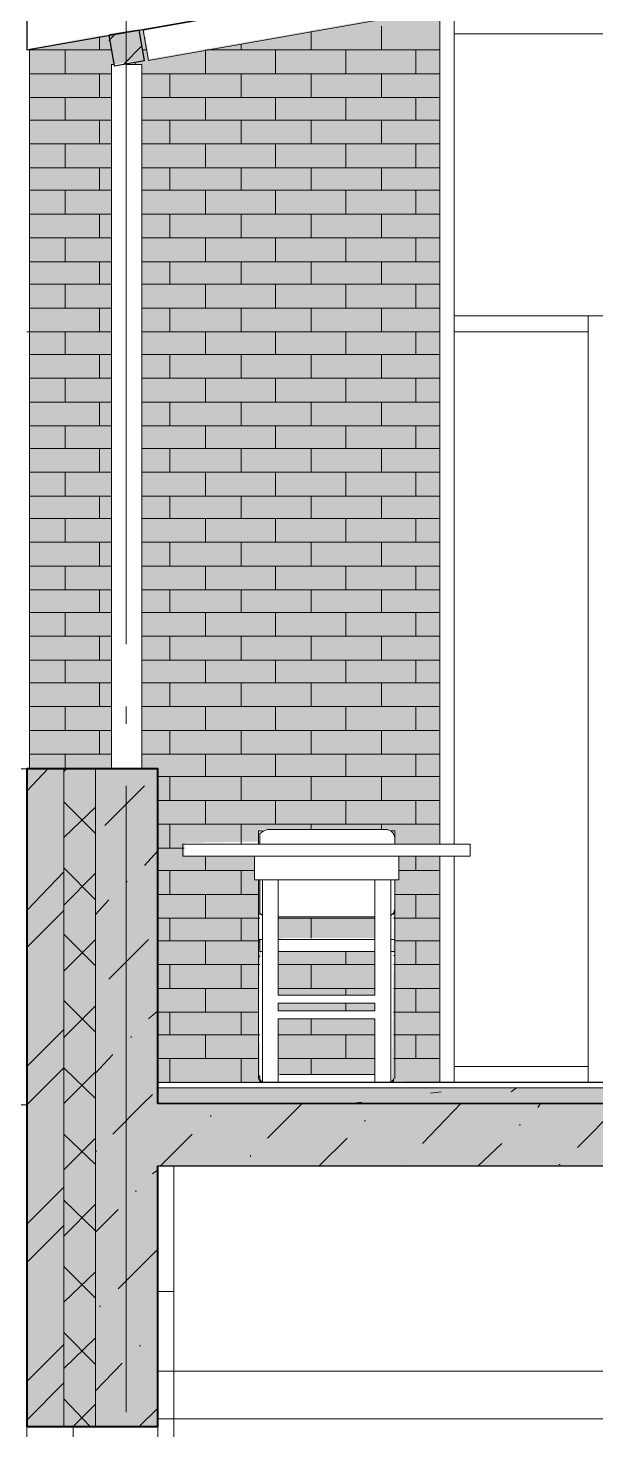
# Model space of a CAD drawing. Header units: millimetres. Extents: x -6983 to 114033, y -5968 to 36007.
# Drawn here: x 76664 to 78480, y 5491 to 9974 of the extents above; entities that cross this region are included whole.
import ezdxf

# ---------------------------------------------------------------- set-up
doc = ezdxf.new("R2010")
doc.units = ezdxf.units.MM
doc.layers.add('PDF _Геометрия', color=7, linetype='Continuous')
doc.layers.add('PDF _Сплошная заливка', color=7, linetype='Continuous', true_color=0xffffff)

msp = doc.modelspace()

# ---------------------------------------------------------------- hatches: boundary and pattern name
at = {"layer": 'PDF _Сплошная заливка', "transparency": 33554559}
h = msp.add_hatch(color=256, dxfattribs=at)
h.paths.add_polyline_path([(77464.5, 7127), (77464.5, 7059.3), (77477.2, 7063.5), (77773.5, 7063.5), (77773.5, 7127)])
h.paths.add_polyline_path([(76668.6, 7605.4), (76931.1, 7605.4), (76931.1, 9857.5), (76939.6, 9857.5), (76939.6, 9882.9), (76935.3, 9882.9), (76935.3, 9904.1), (76931.1, 9904.1), (76931.1, 9929.5), (76926.9, 9929.5), (76926.9, 9950.6), (76901.5, 9950.6), (76880.3, 9946.4), (76854.9, 9942.2), (76833.7, 9937.9), (76808.3, 9933.7), (76787.2, 9929.5), (76761.8, 9925.2), (76740.6, 9921), (76715.2, 9916.8), (76694, 9912.5), (76668.6, 9908.3)])
h.paths.add_polyline_path([(81139, 10822.7), (81160.2, 10822.7), (81160.2, 12105.4), (76668.6, 12105.4), (76668.6, 10035.3), (76744.8, 10048), (76766, 10052.2), (76816.8, 10060.7), (76838, 10064.9), (76888.8, 10073.4), (76909.9, 10077.6), (76960.7, 10086.1), (76981.9, 10090.3), (77032.7, 10098.8), (77053.9, 10103), (77104.7, 10111.5), (77125.8, 10115.7), (77176.6, 10124.2), (77197.8, 10128.4), (77248.6, 10136.9), (77269.8, 10141.1), (77320.6, 10149.6), (77341.7, 10153.8), (77392.5, 10162.3), (77413.7, 10166.5), (77464.5, 10175), (77485.7, 10179.2), (77536.5, 10187.7), (77557.6, 10191.9), (77608.4, 10200.4), (77629.6, 10204.6), (77680.4, 10213.1), (77701.6, 10217.3), (77752.4, 10225.8), (77773.5, 10230), (77849.7, 10242.7), (77870.9, 10247), (77921.7, 10255.4), (77942.9, 10259.7), (77993.7, 10268.1), (78014.8, 10272.4), (78065.6, 10280.8), (78086.8, 10285.1), (78137.6, 10293.5), (78158.8, 10297.8), (78209.6, 10306.2), (78230.7, 10310.5), (78281.5, 10318.9), (78302.7, 10323.2), (78353.5, 10331.6), (78374.7, 10335.9), (78425.5, 10344.3), (78446.6, 10348.6), (78497.4, 10357), (78518.6, 10361.2), (78569.4, 10369.7), (78590.5, 10373.9), (78641.3, 10382.4), (78662.5, 10386.6), (78713.3, 10395.1), (78734.5, 10399.3), (78785.3, 10407.8), (78806.4, 10412), (78857.2, 10420.5), (78878.4, 10424.7), (78954.6, 10437.4), (78975.8, 10441.7), (79026.6, 10450.1), (79047.7, 10454.4), (79098.5, 10462.8), (79119.7, 10467.1), (79170.5, 10475.5), (79191.7, 10479.8), (79242.5, 10488.2), (79263.6, 10492.5), (79314.4, 10500.9), (79335.6, 10505.2), (79386.4, 10513.6), (79407.6, 10517.9), (79458.4, 10526.3), (79479.5, 10530.6), (79530.3, 10539), (79551.5, 10543.3), (79602.3, 10551.7), (79623.5, 10556), (79674.3, 10564.4), (79695.4, 10568.7), (79746.2, 10577.1), (79767.4, 10581.4), (79818.2, 10589.8), (79839.4, 10594.1), (79890.2, 10602.5), (79911.3, 10606.8), (79962.1, 10615.2), (79983.3, 10619.5), (80059.5, 10632.2), (80080.7, 10636.4), (80131.5, 10644.9), (80152.6, 10649.1), (80203.4, 10657.6), (80224.6, 10661.8), (80275.4, 10670.3), (80296.6, 10674.5), (80347.4, 10683), (80368.5, 10687.2), (80419.3, 10695.7), (80440.5, 10699.9), (80491.3, 10708.4), (80512.5, 10712.6), (80563.3, 10721.1), (80584.4, 10725.3), (80635.2, 10733.8), (80656.4, 10738), (80707.2, 10746.5), (80728.4, 10750.7), (80779.2, 10759.2), (80800.3, 10763.4), (80851.1, 10771.9), (80872.3, 10776.1), (80923.1, 10784.6), (80944.3, 10788.8), (80995.1, 10797.3), (81016.2, 10801.5), (81067, 10810), (81088.2, 10814.2)])
h.paths.add_polyline_path([(77464.5, 7021.2), (77464.5, 6881.5), (77773.5, 6881.5), (77773.5, 7021.2)])
h.paths.add_polyline_path([(80990.8, 6602.1), (80990.8, 6703.7), (80978.1, 6703.7), (80978.1, 6602.1)])
h.paths.add_polyline_path([(77464.5, 6805.3), (77464.5, 6627.5), (77773.5, 6627.5), (77773.5, 6805.3)])
h.paths.add_polyline_path([(81016.2, 6703.7), (81016.2, 6602.1), (81160.2, 6602.1), (81160.2, 10594.1), (81139, 10594.1), (81088.2, 10585.6), (81067, 10581.4), (81016.2, 10572.9), (80995.1, 10568.7), (80944.3, 10560.2), (80923.1, 10556), (80872.3, 10547.5), (80851.1, 10543.3), (80800.3, 10534.8), (80779.2, 10530.6), (80728.4, 10522.1), (80707.2, 10517.9), (80656.4, 10509.4), (80635.2, 10505.2), (80584.4, 10496.7), (80563.3, 10492.5), (80512.5, 10484), (80491.3, 10479.8), (80415.1, 10467.1), (80393.9, 10462.8), (80343.1, 10454.4), (80322, 10450.1), (80271.2, 10441.7), (80250, 10437.4), (80199.2, 10429), (80178, 10424.7), (80127.2, 10416.3), (80106.1, 10412), (80055.3, 10403.6), (80034.1, 10399.3), (79983.3, 10390.9), (79962.1, 10386.6), (79911.3, 10378.2), (79890.2, 10373.9), (79839.4, 10365.5), (79818.2, 10361.2), (79742, 10348.6), (79720.8, 10344.3), (79670, 10335.9), (79648.9, 10331.6), (79598.1, 10323.2), (79576.9, 10318.9), (79526.1, 10310.5), (79504.9, 10306.2), (79454.1, 10297.8), (79433, 10293.5), (79382.2, 10285.1), (79361, 10280.8), (79310.2, 10272.4), (79289, 10268.1), (79238.2, 10259.7), (79217.1, 10255.4), (79166.3, 10247), (79145.1, 10242.7), (79068.9, 10230), (79047.7, 10225.8), (78996.9, 10217.3), (78975.8, 10213.1), (78925, 10204.6), (78903.8, 10200.4), (78853, 10191.9), (78831.8, 10187.7), (78781, 10179.2), (78759.9, 10175), (78709.1, 10166.5), (78687.9, 10162.3), (78637.1, 10153.8), (78615.9, 10149.6), (78565.1, 10141.1), (78544, 10136.9), (78493.2, 10128.4), (78472, 10124.2), (78395.8, 10111.5), (78374.7, 10107.3), (78323.9, 10098.8), (78302.7, 10094.6), (78251.9, 10086.1), (78230.7, 10081.9), (78179.9, 10073.4), (78158.8, 10069.2), (78108, 10060.7), (78086.8, 10056.5), (78036, 10048), (78014.8, 10043.8), (77964, 10035.3), (77942.9, 10031.1), (77892.1, 10022.6), (77870.9, 10018.4), (77820.1, 10009.9), (77798.9, 10005.7), (77722.7, 9993), (77701.6, 9988.7), (77650.8, 9980.3), (77629.6, 9976), (77578.8, 9967.6), (77557.6, 9963.3), (77506.8, 9954.9), (77485.7, 9950.6), (77434.9, 9942.2), (77413.7, 9937.9), (77362.9, 9929.5), (77341.7, 9925.2), (77290.9, 9916.8), (77269.8, 9912.5), (77219, 9904.1), (77197.8, 9899.8), (77147, 9891.4), (77125.8, 9887.1), (77049.6, 9874.4), (77049.6, 9895.6), (77045.4, 9895.6), (77045.4, 9921), (77041.2, 9921), (77041.2, 9946.4), (77036.9, 9946.4), (77036.9, 9967.6), (77024.2, 9967.6), (77024.2, 9946.4), (77028.5, 9946.4), (77028.5, 9921), (77032.7, 9921), (77032.7, 9895.6), (77036.9, 9895.6), (77036.9, 9870.2), (77020, 9870.2), (76977.7, 9861.7), (77028.5, 9857.5), (77028.5, 7605.4), (77079.3, 7605.4), (77079.3, 6606.3), (77409.5, 6606.3), (77409.5, 6614.8), (77405.2, 6614.8), (77405.2, 6729.1), (77401, 6733.3), (77405.2, 6987.3), (77409.5, 7021.2), (77405.2, 7021.2), (77405.2, 7249.8), (77388.3, 7249.8), (77388.3, 7326), (77163.9, 7326), (77163.9, 7368.3), (77401, 7372.5), (77405.2, 7410.6), (77815.9, 7410.6), (77837, 7406.4), (77837, 7364.1), (77981, 7364.1), (77981, 10001.4), (80978.1, 10001.4), (80978.1, 7228.6), (81096.7, 7228.6), (81092.4, 7224.4), (81100.9, 7220.1), (81100.9, 7072), (81117.8, 7072), (81122.1, 7067.7), (81117.8, 7055), (81100.9, 7050.8), (81100.9, 6864.5), (81113.6, 6864.5), (81113.6, 6851.8), (81100.9, 6851.8), (81096.7, 6758.7), (81092.4, 6750.2), (81092.4, 6741.8), (81100.9, 6741.8), (81100.9, 6703.7)])
h.paths.add_polyline_path([(77464.5, 6856.1), (77464.5, 6830.7), (77773.5, 6830.7), (77773.5, 6856.1)])
h.paths.add_polyline_path([(77981, 6602.1), (77981, 7326), (77849.7, 7326), (77849.7, 7249.8), (77837, 7249.8), (77832.8, 7025.4), (77832.8, 7016.9), (77837, 7016.9), (77832.8, 6953.4), (77828.6, 6610.5), (77824.3, 6606.3)])
for points in [[(77015.8, 9870.2), (77036.9, 9870.2), (77036.9, 9895.6), (77032.7, 9895.6), (77032.7, 9921), (77028.5, 9921), (77028.5, 9946.4), (77024.2, 9946.4), (77024.2, 9967.6), (76998.8, 9967.6), (76973.4, 9963.3), (76922.6, 9954.9), (76926.9, 9950.6), (76926.9, 9929.5), (76931.1, 9929.5), (76931.1, 9904.1), (76935.3, 9904.1), (76935.3, 9878.7), (76939.6, 9878.7), (76939.6, 9857.5)], [(77079.3, 6585.1), (77079.3, 6534.3), (81160.2, 6534.3), (81160.2, 6585.1)], [(76880.3, 6534.3), (76880.3, 6335.4), (86079.3, 6335.4), (86079.3, 6534.3)]]:
    msp.add_hatch(color=256, dxfattribs=at).paths.add_polyline_path(points)
h = msp.add_hatch(color=256, dxfattribs=at)
h.paths.add_polyline_path([(76778.7, 1835.4), (76660.2, 1835.4), (76660.2, 302.9), (76778.7, 302.9)])
h.paths.add_polyline_path([(76660.2, 5501.4), (76778.7, 5501.4), (76778.7, 7605.4), (76660.2, 7605.4)])
h.paths.add_polyline_path([(76660.2, 2034.3), (76778.7, 2034.3), (76778.7, 2102.1), (76660.2, 2102.1)])
h = msp.add_hatch(color=256, dxfattribs=at)
h.paths.add_polyline_path([(76880.3, 1835.4), (76778.7, 1835.4), (76778.7, 302.9), (76880.3, 302.9)])
h.paths.add_polyline_path([(76778.7, 5501.4), (76880.3, 5501.4), (76880.3, 7605.4), (76778.7, 7605.4)])
h.paths.add_polyline_path([(76778.7, 2034.3), (76880.3, 2034.3), (76880.3, 2102.1), (76778.7, 2102.1)])
h = msp.add_hatch(color=256, dxfattribs=at)
h.paths.add_polyline_path([(77079.3, 1835.4), (76880.3, 1835.4), (76880.3, 302.9), (77079.3, 302.9)])
h.paths.add_polyline_path([(76880.3, 6534.3), (77079.3, 6534.3), (77079.3, 7605.4), (76880.3, 7605.4)])
h.paths.add_polyline_path([(76880.3, 5501.4), (77079.3, 5501.4), (77079.3, 6335.4), (76880.3, 6335.4)])

# ---------------------------------------------------------------- linework, layer by layer
at = {"layer": 'PDF _Геометрия', "lineweight": 30}
for points in [[(76660.2, 9904.1), (81160.2, 10695.7), (81160.2, 10822.7), (76660.2, 10031.1)], [(76922.6, 9950.6), (76939.6, 9853.3), (77036.9, 9870.2), (77020, 9967.6)]]:
    msp.add_lwpolyline(points, close=True, dxfattribs=at)
at = {"layer": 'PDF _Геометрия', "lineweight": 9}
for points in [[(81160.2, 10594.1), (77049.6, 9870.2), (77032.7, 9967.6), (81160.2, 10695.7)], [(77981, 7364.1), (77981, 9027.8), (77981, 10001.4), (78027.5, 10001.4), (78027.5, 9027.8), (78027.5, 7364.1), (78027.5, 9002.4), (78455.1, 9002.4), (78455.1, 6652.9), (78027.5, 6652.9), (78027.5, 7326), (78027.5, 6602.1), (77981, 6602.1), (77981, 7326)], [(76922.6, 9933.7), (76943.8, 9954.9)], [(77570.3, 9904.1), (77570.3, 9963.3)], [(77794.7, 9904.1), (77794.7, 9980.3)], [(76893, 9904.1), (76893, 9946.4)], [(76969.2, 9857.5), (77028.5, 9916.8)], [(77346, 9904.1), (77346, 9921)], [(76668.6, 9904.1), (76931.1, 9904.1)], [(76782.9, 9827.9), (76782.9, 9904.1)], [(77032.7, 9904.1), (77045.4, 9904.1)], [(77231.7, 9827.9), (77231.7, 9904.1)], [(77235.9, 9904.1), (77981, 9904.1)], [(77456, 9827.9), (77456, 9904.1)], [(77680.4, 9827.9), (77680.4, 9904.1)], [(77904.8, 9827.9), (77904.8, 9904.1)], [(76668.6, 9827.9), (76931.1, 9827.9)], [(76893, 9751.7), (76893, 9827.9)], [(76977.7, 9857.5), (77028.5, 9857.5), (77028.5, 7605.4), (76931.1, 7605.4), (76931.1, 9857.5), (76939.6, 9857.5)], [(77007.3, 9857.5), (77007.3, 9861.7)], [(77028.5, 9827.9), (77981, 9827.9)], [(77117.4, 9751.7), (77117.4, 9827.9)], [(77346, 9751.7), (77346, 9827.9)], [(77570.3, 9751.7), (77570.3, 9827.9)], [(77794.7, 9751.7), (77794.7, 9827.9)], [(76668.6, 9751.7), (76931.1, 9751.7)], [(76782.9, 9679.7), (76782.9, 9751.7)], [(77028.5, 9751.7), (77981, 9751.7)], [(77231.7, 9679.7), (77231.7, 9751.7)], [(77456, 9679.7), (77456, 9751.7)], [(77680.4, 9679.7), (77680.4, 9751.7)], [(77904.8, 9679.7), (77904.8, 9751.7)], [(76668.6, 9679.7), (76931.1, 9679.7)], [(76893, 9603.5), (76893, 9679.7)], [(77028.5, 9679.7), (77981, 9679.7)], [(77117.4, 9603.5), (77117.4, 9679.7)], [(77346, 9603.5), (77346, 9679.7)], [(77570.3, 9603.5), (77570.3, 9679.7)], [(77794.7, 9603.5), (77794.7, 9679.7)], [(76668.6, 9603.5), (76931.1, 9603.5)], [(76782.9, 9527.3), (76782.9, 9603.5)], [(77028.5, 9603.5), (77981, 9603.5)], [(77231.7, 9527.3), (77231.7, 9603.5)], [(77456, 9527.3), (77456, 9603.5)], [(77680.4, 9527.3), (77680.4, 9603.5)], [(77904.8, 9527.3), (77904.8, 9603.5)], [(76668.6, 9527.3), (76931.1, 9527.3)], [(76893, 9455.3), (76893, 9527.3)], [(77028.5, 9527.3), (77981, 9527.3)], [(77117.4, 9455.3), (77117.4, 9527.3)], [(77346, 9455.3), (77346, 9527.3)], [(77570.3, 9455.3), (77570.3, 9527.3)], [(77794.7, 9455.3), (77794.7, 9527.3)], [(76668.6, 9455.3), (76931.1, 9455.3)], [(76782.9, 9379.1), (76782.9, 9455.3)], [(77028.5, 9455.3), (77981, 9455.3)], [(77231.7, 9379.1), (77231.7, 9455.3)], [(77456, 9379.1), (77456, 9455.3)], [(77680.4, 9379.1), (77680.4, 9455.3)], [(77904.8, 9379.1), (77904.8, 9455.3)], [(76668.6, 9379.1), (76931.1, 9379.1)], [(76893, 9302.9), (76893, 9379.1)], [(77028.5, 9379.1), (77981, 9379.1)], [(77117.4, 9302.9), (77117.4, 9379.1)], [(77346, 9302.9), (77346, 9379.1)], [(77570.3, 9302.9), (77570.3, 9379.1)], [(77794.7, 9302.9), (77794.7, 9379.1)], [(76668.6, 9302.9), (76931.1, 9302.9)], [(76782.9, 9226.7), (76782.9, 9302.9)], [(77028.5, 9302.9), (77981, 9302.9)], [(77231.7, 9226.7), (77231.7, 9302.9)], [(77456, 9226.7), (77456, 9302.9)], [(77680.4, 9226.7), (77680.4, 9302.9)], [(77904.8, 9226.7), (77904.8, 9302.9)], [(76668.6, 9226.7), (76931.1, 9226.7)], [(76893, 9154.8), (76893, 9226.7)], [(77028.5, 9226.7), (77981, 9226.7)], [(77117.4, 9154.8), (77117.4, 9226.7)], [(77346, 9154.8), (77346, 9226.7)], [(77570.3, 9154.8), (77570.3, 9226.7)], [(77794.7, 9154.8), (77794.7, 9226.7)], [(76668.6, 9154.8), (76931.1, 9154.8)], [(76782.9, 9078.6), (76782.9, 9154.8)], [(77028.5, 9154.8), (77981, 9154.8)], [(77231.7, 9078.6), (77231.7, 9154.8)], [(77456, 9078.6), (77456, 9154.8)], [(77680.4, 9078.6), (77680.4, 9154.8)], [(77904.8, 9078.6), (77904.8, 9154.8)], [(76668.6, 9078.6), (76931.1, 9078.6)], [(76893, 9002.4), (76893, 9078.6)], [(77028.5, 9078.6), (77981, 9078.6)], [(77117.4, 9002.4), (77117.4, 9078.6)], [(77346, 9002.4), (77346, 9078.6)], [(77570.3, 9002.4), (77570.3, 9078.6)], [(77794.7, 9002.4), (77794.7, 9078.6)], [(76668.6, 9002.4), (76931.1, 9002.4)], [(76782.9, 8930.4), (76782.9, 9002.4)], [(77028.5, 9002.4), (77981, 9002.4)], [(77231.7, 8930.4), (77231.7, 9002.4)], [(77456, 8930.4), (77456, 9002.4)], [(77680.4, 8930.4), (77680.4, 9002.4)], [(77904.8, 8930.4), (77904.8, 9002.4)], [(76668.6, 8930.4), (76931.1, 8930.4)], [(76893, 8854.2), (76893, 8930.4)], [(77028.5, 8930.4), (77981, 8930.4)], [(77117.4, 8854.2), (77117.4, 8930.4)], [(77346, 8854.2), (77346, 8930.4)], [(77570.3, 8854.2), (77570.3, 8930.4)], [(77794.7, 8854.2), (77794.7, 8930.4)], [(76668.6, 8854.2), (76931.1, 8854.2)], [(76782.9, 8778), (76782.9, 8854.2)], [(77028.5, 8854.2), (77981, 8854.2)], [(77231.7, 8778), (77231.7, 8854.2)], [(77456, 8778), (77456, 8854.2)], [(77680.4, 8778), (77680.4, 8854.2)], [(77904.8, 8778), (77904.8, 8854.2)], [(76668.6, 8778), (76931.1, 8778)], [(76893, 8701.8), (76893, 8778)], [(77028.5, 8778), (77981, 8778)], [(77117.4, 8701.8), (77117.4, 8778)], [(77346, 8701.8), (77346, 8778)], [(77570.3, 8701.8), (77570.3, 8778)], [(77794.7, 8701.8), (77794.7, 8778)], [(76668.6, 8701.8), (76931.1, 8701.8)], [(76782.9, 8629.8), (76782.9, 8701.8)], [(77028.5, 8701.8), (77981, 8701.8)], [(77231.7, 8629.8), (77231.7, 8701.8)], [(77456, 8629.8), (77456, 8701.8)], [(77680.4, 8629.8), (77680.4, 8701.8)], [(77904.8, 8629.8), (77904.8, 8701.8)], [(76668.6, 8629.8), (76931.1, 8629.8)], [(76893, 8553.6), (76893, 8629.8)], [(77028.5, 8629.8), (77981, 8629.8)], [(77117.4, 8553.6), (77117.4, 8629.8)], [(77346, 8553.6), (77346, 8629.8)], [(77570.3, 8553.6), (77570.3, 8629.8)], [(77794.7, 8553.6), (77794.7, 8629.8)], [(76668.6, 8553.6), (76931.1, 8553.6)], [(76782.9, 8477.4), (76782.9, 8553.6)], [(77028.5, 8553.6), (77981, 8553.6)], [(77231.7, 8477.4), (77231.7, 8553.6)], [(77456, 8477.4), (77456, 8553.6)], [(77680.4, 8477.4), (77680.4, 8553.6)], [(77904.8, 8477.4), (77904.8, 8553.6)], [(76668.6, 8477.4), (76931.1, 8477.4)], [(76893, 8405.5), (76893, 8477.4)], [(77028.5, 8477.4), (77981, 8477.4)], [(77117.4, 8405.5), (77117.4, 8477.4)], [(77346, 8405.5), (77346, 8477.4)], [(77570.3, 8405.5), (77570.3, 8477.4)], [(77794.7, 8405.5), (77794.7, 8477.4)], [(76668.6, 8405.5), (76931.1, 8405.5)], [(76782.9, 8329.3), (76782.9, 8405.5)], [(77028.5, 8405.5), (77981, 8405.5)], [(77231.7, 8329.3), (77231.7, 8405.5)], [(77456, 8329.3), (77456, 8405.5)], [(77680.4, 8329.3), (77680.4, 8405.5)], [(77904.8, 8329.3), (77904.8, 8405.5)], [(76668.6, 8329.3), (76931.1, 8329.3)], [(76893, 8253.1), (76893, 8329.3)], [(77028.5, 8329.3), (77981, 8329.3)], [(77117.4, 8253.1), (77117.4, 8329.3)], [(77346, 8253.1), (77346, 8329.3)], [(77570.3, 8253.1), (77570.3, 8329.3)], [(77794.7, 8253.1), (77794.7, 8329.3)], [(76668.6, 8253.1), (76931.1, 8253.1)], [(76782.9, 8176.9), (76782.9, 8253.1)], [(77028.5, 8253.1), (77981, 8253.1)], [(77231.7, 8176.9), (77231.7, 8253.1)], [(77456, 8176.9), (77456, 8253.1)], [(77680.4, 8176.9), (77680.4, 8253.1)], [(77904.8, 8176.9), (77904.8, 8253.1)], [(76880.3, 5501.4), (76880.3, 6335.4), (76880.3, 6534.3), (76880.3, 7605.4), (71800.3, 7605.4), (70627.7, 7605.4), (70327.1, 7901.7), (70394.9, 7969.4), (70627.7, 7736.6), (70864.8, 7969.4), (70928.3, 7901.7), (70627.7, 7605.4), (70627.7, 8202.3), (69129.1, 8202.3)], [(76668.6, 8176.9), (76931.1, 8176.9)], [(76893, 8104.9), (76893, 8176.9)], [(77028.5, 8176.9), (77981, 8176.9)], [(77117.4, 8104.9), (77117.4, 8176.9)], [(77346, 8104.9), (77346, 8176.9)], [(77570.3, 8104.9), (77570.3, 8176.9)], [(77794.7, 8104.9), (77794.7, 8176.9)], [(76668.6, 8104.9), (76931.1, 8104.9)], [(76782.9, 8028.7), (76782.9, 8104.9)], [(77028.5, 8104.9), (77981, 8104.9)], [(77231.7, 8028.7), (77231.7, 8104.9)], [(77456, 8028.7), (77456, 8104.9)], [(77680.4, 8028.7), (77680.4, 8104.9)], [(77904.8, 8028.7), (77904.8, 8104.9)], [(76668.6, 8028.7), (76931.1, 8028.7)], [(76893, 7952.5), (76893, 8028.7)], [(77028.5, 8028.7), (77981, 8028.7)], [(77117.4, 7952.5), (77117.4, 8028.7)], [(77346, 7952.5), (77346, 8028.7)], [(77570.3, 7952.5), (77570.3, 8028.7)], [(77794.7, 7952.5), (77794.7, 8028.7)], [(76668.6, 7952.5), (76931.1, 7952.5)], [(76782.9, 7880.5), (76782.9, 7952.5)], [(77028.5, 7952.5), (77981, 7952.5)], [(77231.7, 7880.5), (77231.7, 7952.5)], [(77456, 7880.5), (77456, 7952.5)], [(77680.4, 7880.5), (77680.4, 7952.5)], [(77904.8, 7880.5), (77904.8, 7952.5)], [(76668.6, 7880.5), (76931.1, 7880.5)], [(76893, 7804.3), (76893, 7880.5)], [(77028.5, 7880.5), (77981, 7880.5)], [(77117.4, 7804.3), (77117.4, 7880.5)], [(77346, 7804.3), (77346, 7880.5)], [(77570.3, 7804.3), (77570.3, 7880.5)], [(77794.7, 7804.3), (77794.7, 7880.5)], [(76668.6, 7804.3), (76931.1, 7804.3)], [(76782.9, 7728.1), (76782.9, 7804.3)], [(77028.5, 7804.3), (77981, 7804.3)], [(77231.7, 7728.1), (77231.7, 7804.3)], [(77456, 7728.1), (77456, 7804.3)], [(77680.4, 7728.1), (77680.4, 7804.3)], [(77904.8, 7728.1), (77904.8, 7804.3)], [(76668.6, 7728.1), (76931.1, 7728.1)], [(76893, 7651.9), (76893, 7728.1)], [(77028.5, 7728.1), (77981, 7728.1)], [(77117.4, 7651.9), (77117.4, 7728.1)], [(77346, 7651.9), (77346, 7728.1)], [(77570.3, 7651.9), (77570.3, 7728.1)], [(77794.7, 7651.9), (77794.7, 7728.1)], [(76668.6, 7651.9), (76931.1, 7651.9)], [(76782.9, 7605.4), (76782.9, 7651.9)], [(77028.5, 7651.9), (77981, 7651.9)], [(77231.7, 7580), (77231.7, 7651.9)], [(77456, 7580), (77456, 7651.9)], [(77680.4, 7580), (77680.4, 7651.9)], [(77904.8, 7580), (77904.8, 7651.9)], [(76660.2, 7533.4), (76727.9, 7605.4)], [(76778.7, 7596.9), (76787.2, 7605.4)], [(76778.7, 5501.4), (76778.7, 7605.4)], [(77079.3, 7580), (77981, 7580)], [(77117.4, 7503.8), (77117.4, 7580)], [(77346, 7503.8), (77346, 7580)], [(77570.3, 7503.8), (77570.3, 7580)], [(77794.7, 7503.8), (77794.7, 7580)], [(76909.9, 7423.3), (77036.9, 7550.3)], [(76880.3, 7397.9), (76778.7, 7499.5)], [(77079.3, 7503.8), (77981, 7503.8)], [(77231.7, 7427.6), (77231.7, 7503.8)], [(77456, 7427.6), (77456, 7503.8)], [(77680.4, 7427.6), (77680.4, 7503.8)], [(77904.8, 7427.6), (77904.8, 7503.8)], [(76778.7, 7385.2), (76880.3, 7482.6)], [(77079.3, 7427.6), (77981, 7427.6)], [(77117.4, 7351.4), (77117.4, 7427.6)], [(77346, 7364.1), (77346, 7427.6)], [(77570.3, 7410.6), (77570.3, 7427.6)], [(77794.7, 7410.6), (77794.7, 7427.6)], [(77036.9, 7296.3), (77079.3, 7342.9)], [(77079.3, 7351.4), (77163.9, 7351.4)], [(77231.7, 7279.4), (77231.7, 7326)], [(77904.8, 7279.4), (77904.8, 7326)], [(76660.2, 7152.4), (76778.7, 7275.2)], [(76880.3, 7186.3), (76778.7, 7287.9)], [(76778.7, 7169.3), (76880.3, 7270.9)], [(77079.3, 7279.4), (77388.3, 7279.4)], [(77117.4, 7203.2), (77117.4, 7279.4)], [(77346, 7203.2), (77346, 7279.4)], [(77849.7, 7279.4), (77981, 7279.4)], [(76977.7, 7241.3), (76981.9, 7245.5)], [(76880.3, 7139.7), (76922.6, 7186.3)], [(77079.3, 7203.2), (77401, 7203.2)], [(77231.7, 7127), (77231.7, 7203.2)], [(77837, 7203.2), (77981, 7203.2)], [(77904.8, 7127), (77904.8, 7203.2)], [(76660.2, 7033.9), (76778.7, 7152.4)], [(77079.3, 7127), (77405.2, 7127)], [(77117.4, 7055), (77117.4, 7127)], [(77346, 7055), (77346, 7127)], [(77570.3, 7063.5), (77570.3, 7127)], [(77832.8, 7127), (77981, 7127)], [(76880.3, 6974.6), (76778.7, 7076.2)], [(76778.7, 6957.7), (76880.3, 7059.3)], [(76922.6, 6932.3), (77049.6, 7059.3)], [(77079.3, 7055), (77405.2, 7055)], [(77231.7, 6978.8), (77231.7, 7055)], [(77837, 7055), (77981, 7055)], [(77904.8, 6978.8), (77904.8, 7055)], [(77680.4, 6978.8), (77680.4, 7021.2)], [(77079.3, 6978.8), (77405.2, 6978.8)], [(77117.4, 6902.6), (77117.4, 6978.8)], [(77346, 6902.6), (77346, 6978.8)], [(77464.5, 6978.8), (77773.5, 6978.8)], [(77570.3, 6902.6), (77570.3, 6978.8)], [(77832.8, 6978.8), (77981, 6978.8)], [(76880.3, 6762.9), (76778.7, 6864.5)], [(77079.3, 6902.6), (77401, 6902.6)], [(77231.7, 6826.4), (77231.7, 6902.6)], [(77464.5, 6902.6), (77773.5, 6902.6)], [(77680.4, 6881.5), (77680.4, 6902.6)], [(77832.8, 6902.6), (77981, 6902.6)], [(77904.8, 6826.4), (77904.8, 6902.6)], [(76778.7, 6746), (76880.3, 6847.6)], [(77049.6, 6805.3), (77079.3, 6830.7)], [(77079.3, 6826.4), (77401, 6826.4)], [(77117.4, 6754.5), (77117.4, 6826.4)], [(77346, 6754.5), (77346, 6826.4)], [(77680.4, 6830.7), (77680.4, 6856.1)], [(77832.8, 6826.4), (77981, 6826.4)], [(76660.2, 6652.9), (76778.7, 6771.4)], [(77570.3, 6754.5), (77570.3, 6805.3)], [(76994.6, 6746), (76994.6, 6750.2)], [(77079.3, 6754.5), (77405.2, 6754.5)], [(77231.7, 6678.3), (77231.7, 6754.5)], [(77464.5, 6754.5), (77773.5, 6754.5)], [(77680.4, 6678.3), (77680.4, 6754.5)], [(77832.8, 6754.5), (77981, 6754.5)], [(77904.8, 6678.3), (77904.8, 6754.5)], [(76880.3, 6631.7), (76935.3, 6691)], [(72160.2, 6530.1), (72579.3, 6530.1), (76660.2, 6530.1), (76778.7, 6648.6), (76880.3, 6551.3)], [(76778.7, 6534.3), (76880.3, 6635.9)], [(77079.3, 6678.3), (77401, 6678.3)], [(77117.4, 6602.1), (77117.4, 6678.3)], [(77346, 6602.1), (77346, 6678.3)], [(77464.5, 6678.3), (77773.5, 6678.3)], [(77570.3, 6627.5), (77570.3, 6678.3)], [(77832.8, 6678.3), (77981, 6678.3)], [(76935.3, 6437), (77032.7, 6534.3), (77062.3, 6564)], [(81160.2, 6585.1), (77079.3, 6585.1)], [(77951.3, 6568.2), (77985.2, 6572.4)], [(78209.6, 6572.4), (78226.5, 6585.1)], [(76880.3, 6534.3), (76880.3, 6335.4)], [(77430.6, 6424.3), (77540.7, 6534.3)], [(77697.3, 6534.3), (77731.2, 6538.6)], [(77925.9, 6407.3), (78048.7, 6534.3)], [(78294.2, 6521.6), (78302.7, 6534.3)], [(78421.2, 6394.6), (78548.2, 6521.6)], [(77248.6, 6492), (77248.6, 6496.2)], [(77739.7, 6479.3), (77743.9, 6479.3)], [(78235, 6466.6), (78239.2, 6466.6)], [(76880.3, 6339.6), (76778.7, 6437)], [(76778.7, 6322.7), (76880.3, 6424.3)], [(77087.7, 6335.4), (77189.3, 6437)], [(77595.7, 6335.4), (77684.6, 6424.3)], [(76880.3, 6381.9), (76884.5, 6381.9)], [(77375.6, 6365), (77375.6, 6369.2)], [(78103.7, 6335.4), (78179.9, 6407.3)], [(77062.3, 6310), (77079.3, 6322.7)], [(77130.1, 5933.2), (77130.1, 6335.4)], [(77870.9, 6352.3), (77870.9, 6352.3)], [(78362, 6339.6), (78366.2, 6339.6)], [(76660.2, 6149.1), (76778.7, 6267.6)], [(77007.3, 6254.9), (77011.5, 6254.9)], [(76880.3, 6127.9), (76778.7, 6225.3)], [(76778.7, 6111), (76880.3, 6212.6)], [(76880.3, 6123.7), (76952.3, 6195.7)], [(76660.2, 6026.3), (76778.7, 6144.9)], [(76952.3, 5941.7), (77079.3, 6068.7)], [(76880.3, 5912), (76778.7, 6013.6)], [(76778.7, 5899.3), (76880.3, 5996.7)], [(77079.3, 5933.2), (77130.1, 5933.2), (77130.1, 5679.2)], [(76893, 5886.6), (76897.2, 5886.6)], [(76880.3, 5700.4), (76778.7, 5802)], [(76778.7, 5687.7), (76880.3, 5785.1)], [(77079.3, 5814.7), (77079.3, 5814.7)], [(76660.2, 5645.4), (76778.7, 5763.9)], [(77020, 5759.7), (77024.2, 5759.7)], [(76880.3, 5615.7), (76965, 5704.6)], [(76660.2, 5522.6), (76778.7, 5641.1)], [(76863.4, 5501.4), (76778.7, 5590.3)], [(76808.3, 2102.1), (76808.3, 4527.8), (76808.3, 5501.4), (76880.3, 5573.4)], [(77020, 5501.4), (77079.3, 5560.7)], [(77130.1, 5526.8), (77130.1, 2559.3)]]:
    msp.add_lwpolyline(points, dxfattribs=at)
at = {"layer": 'PDF _Геометрия', "lineweight": 20}
for points in [[(76977.7, 8003.3), (76977.7, 10001.4)], [(76977.7, 7749.3), (76977.7, 7804.3)], [(76977.7, 5548), (76977.7, 7550.3)]]:
    msp.add_lwpolyline(points, dxfattribs=at)
at = {"layer": 'PDF _Геометрия', "lineweight": 18}
for points in [[(77981, 7364.1), (77981, 10001.4), (80978.1, 10001.4), (80978.1, 7228.6)], [(76668.6, 9904.1), (76668.6, 7605.4)], [(76660.2, 9002.4), (76668.6, 9002.4)], [(77824.3, 6602.1), (77981, 6602.1), (77981, 7326)], [(77079.3, 6602.1), (77413.7, 6602.1)], [(77464.5, 6602.1), (77773.5, 6602.1)], [(79881.7, 6335.4), (77130.1, 6335.4)], [(76660.2, 5501.4), (76808.3, 5501.4), (76808.3, 5454.9), (76660.2, 5454.9), (76660.2, 5501.4), (76660.2, 2144.4), (76660.2, 5501.4), (76660.2, 2144.4), (76660.2, 5501.4), (76660.2, 2144.4), (76660.2, 6094.1)], [(78552.4, 5679.2), (78205.3, 5679.2), (77854, 5679.2), (77502.6, 5679.2), (77155.5, 5679.2), (77130.1, 5679.2), (77130.1, 5526.8), (77155.5, 5526.8), (77502.6, 5526.8), (77854, 5526.8), (78205.3, 5526.8), (78552.4, 5526.8)], [(76816.8, 2102.1), (76880.3, 2102.1), (77079.3, 2102.1), (77079.3, 5501.4), (77079.3, 2102.1), (77079.3, 5501.4), (77079.3, 2102.1), (77079.3, 5501.4), (76880.3, 5501.4)]]:
    msp.add_lwpolyline(points, dxfattribs=at)
at = {"layer": 'PDF _Геометрия', "lineweight": 9}
for points in [[(78027.5, 10001.4), (78480.5, 10001.4), (79454.1, 10001.4), (79454.1, 9954.9), (78480.5, 9954.9), (78027.5, 9954.9)], [(78027.5, 9053.2), (78480.5, 9053.2), (79454.1, 9053.2), (79454.1, 9954.9), (78480.5, 9954.9), (78027.5, 9954.9)], [(78455.1, 9002.4), (78027.5, 9002.4), (78027.5, 9053.2), (78455.1, 9053.2)], [(78455.1, 6602.1), (78455.1, 9053.2), (78505.9, 9053.2), (78505.9, 6602.1)], [(78027.5, 6652.9), (78455.1, 6652.9), (78455.1, 6602.1), (78027.5, 6602.1)]]:
    msp.add_lwpolyline(points, close=True, dxfattribs=at)
at = {"layer": 'PDF _Геометрия', "lineweight": 40}
msp.add_lwpolyline([(77079.3, 6534.3), (77079.3, 7605.4), (76660.2, 7605.4), (76660.2, 5501.4), (77079.3, 5501.4), (77079.3, 6335.4)], dxfattribs=at)
at = {"layer": 'PDF _Геометрия', "color": 253, "lineweight": 9, "true_color": 0xababab}
for points in [[(77413.7, 7406.4), (77409.5, 7406.4), (77405.2, 7406.4), (77401, 7406.4), (77401, 7364.1)], [(77401, 7406.4), (77401, 7406.4)], [(77401, 7406.4), (77401, 7406.4)], [(77832.8, 7406.4), (77837, 7406.4), (77832.8, 7406.4), (77828.6, 7406.4), (77824.3, 7406.4), (77811.6, 7410.6), (77430.6, 7410.6), (77417.9, 7406.4), (77405.2, 7397.9), (77405.2, 7385.2), (77405.2, 7364.1)], [(77837, 7406.4), (77837, 7364.1), (77837, 7385.2), (77832.8, 7397.9), (77824.3, 7406.4)], [(77832.8, 7406.4), (77832.8, 7406.4)], [(77159.7, 7364.1), (77163.9, 7364.1), (77159.7, 7364.1), (77159.7, 7326), (77163.9, 7326), (77176.6, 7326), (77202, 7326), (77235.9, 7326), (77282.5, 7326), (77337.5, 7326)], [(77159.7, 7326), (77163.9, 7326), (77176.6, 7326), (77202, 7326), (77235.9, 7326), (77282.5, 7326), (77337.5, 7326), (77401, 7326), (77468.7, 7326), (77544.9, 7326), (77616.9, 7326), (77693.1, 7326), (77769.3, 7326), (77837, 7326), (77900.5, 7326), (77955.6, 7326), (78002.1, 7326), (78036, 7326), (78061.4, 7326), (78074.1, 7326), (78078.3, 7326), (78078.3, 7364.1), (78074.1, 7364.1), (78078.3, 7364.1)], [(77900.5, 7326), (77955.6, 7326), (78002.1, 7326), (78036, 7326), (78061.4, 7326), (78074.1, 7326), (78078.3, 7326)], [(77401, 7008.5), (77401, 7016.9), (77401, 7033.9), (77401, 7059.3), (77401, 7249.8)], [(77405.2, 7249.8), (77405.2, 7156.6), (77405.2, 7152.4), (77405.2, 7139.7)], [(77413.7, 6881.5), (77413.7, 7249.8), (77464.5, 7249.8), (77773.5, 7249.8), (77773.5, 6881.5), (77773.5, 7249.8), (77824.3, 7249.8), (77824.3, 6881.5)], [(77413.7, 7249.8), (77413.7, 6602.1), (77413.7, 6805.3)], [(77824.3, 7249.8), (77824.3, 6602.1), (77824.3, 6805.3)], [(77837, 7156.6), (77837, 7249.8), (77837, 7059.3), (77837, 7021.2), (77832.8, 7021.2), (77824.3, 7021.2), (77832.8, 7021.2), (77837, 7021.2)], [(77405.2, 7156.6), (77405.2, 7143.9), (77413.7, 7135.5)], [(77464.5, 7131.2), (77773.5, 7131.2)], [(77832.8, 7139.7), (77837, 7152.4), (77837, 7156.6), (77832.8, 7143.9), (77824.3, 7135.5)], [(77773.5, 7127), (77464.5, 7127)], [(77405.2, 7059.3), (77409.5, 7059.3), (77413.7, 7059.3), (77409.5, 7059.3), (77405.2, 7059.3), (77401, 7059.3), (77405.2, 7059.3), (77413.7, 7059.3), (77405.2, 7059.3), (77405.2, 7021.2), (77413.7, 7021.2), (77405.2, 7021.2)], [(77401, 7059.3), (77401, 7059.3)], [(77401, 7059.3), (77401, 7059.3)], [(77401, 7059.3), (77401, 7059.3)], [(77401, 7059.3), (77401, 7059.3)], [(77401, 7059.3), (77401, 7059.3)], [(77405.2, 7059.3), (77405.2, 7059.3)], [(77405.2, 7059.3), (77405.2, 7059.3)], [(77405.2, 7059.3), (77405.2, 7059.3)], [(77464.5, 7059.3), (77773.5, 7059.3)], [(77837, 7059.3), (77832.8, 7059.3)], [(77832.8, 7059.3), (77832.8, 7059.3)], [(77832.8, 7059.3), (77832.8, 7059.3)], [(77837, 7059.3), (77837, 7038.1)], [(77405.2, 6610.5), (77409.5, 6606.3), (77413.7, 6602.1), (77409.5, 6606.3), (77405.2, 6606.3), (77401, 6614.8), (77401, 6623.2), (77401, 6644.4), (77401, 6665.6), (77401, 6957.7), (77401, 6961.9), (77401, 6987.3), (77401, 7004.2), (77401, 7008.5), (77405.2, 7004.2)], [(77405.2, 7021.2), (77405.2, 7021.2)], [(77405.2, 7021.2), (77405.2, 7021.2)], [(77773.5, 7021.2), (77464.5, 7021.2)], [(77837, 6619), (77837, 6614.8), (77837, 6623.2), (77837, 6640.2), (77837, 6665.6), (77837, 6957.7), (77837, 6983.1), (77837, 7000), (77837, 7008.5), (77832.8, 7008.5)], [(77837, 7038.1), (77837, 7016.9)], [(77837, 7016.9), (77837, 7008.5)], [(77837, 7008.5), (77837, 7008.5)], [(77837, 7008.5), (77837, 7008.5)], [(77413.7, 6830.7), (77413.7, 6856.1)], [(77824.3, 6830.7), (77824.3, 6856.1)], [(77837, 6665.6), (77837, 6665.6)], [(77401, 6614.8), (77401, 6619), (77405.2, 6623.2), (77405.2, 6614.8)], [(77401, 6614.8), (77401, 6614.8)], [(77401, 6614.8), (77401, 6614.8)], [(77405.2, 6623.2), (77405.2, 6623.2)], [(77413.7, 6602.1), (77413.7, 6602.1)], [(77773.5, 6627.5), (77468.7, 6627.5)], [(77468.7, 6602.1), (77773.5, 6602.1)], [(77824.3, 6602.1), (77824.3, 6602.1)]]:
    msp.add_lwpolyline(points, dxfattribs=at)
for points in [[(77616.9, 7364.1), (77544.9, 7364.1), (77468.7, 7364.1), (77401, 7364.1), (77337.5, 7364.1), (77282.5, 7364.1), (77235.9, 7364.1), (77202, 7364.1), (77176.6, 7364.1), (77163.9, 7364.1), (77176.6, 7364.1), (77202, 7364.1), (77235.9, 7364.1), (77282.5, 7364.1), (77337.5, 7364.1), (77401, 7364.1), (77468.7, 7364.1), (77544.9, 7364.1)], [(77616.9, 7364.1), (77693.1, 7364.1), (77769.3, 7364.1), (77837, 7364.1), (77900.5, 7364.1), (77955.6, 7364.1), (78002.1, 7364.1), (78036, 7364.1), (78061.4, 7364.1), (78074.1, 7364.1), (78061.4, 7364.1), (78036, 7364.1), (78002.1, 7364.1), (77955.6, 7364.1), (77900.5, 7364.1), (77837, 7364.1), (77769.3, 7364.1), (77693.1, 7364.1)], [(77849.7, 7326), (77849.7, 7249.8), (77388.3, 7249.8), (77388.3, 7326)], [(77464.5, 7249.8), (77464.5, 6881.5)], [(77824.3, 7059.3), (77832.8, 7059.3), (77837, 7059.3), (77832.8, 7059.3), (77828.6, 7059.3)], [(77832.8, 7059.3), (77828.6, 7059.3), (77824.3, 7059.3)], [(77773.5, 6881.5), (77464.5, 6881.5)], [(77464.5, 6856.1), (77464.5, 6830.7)], [(77773.5, 6856.1), (77464.5, 6856.1)], [(77773.5, 6830.7), (77464.5, 6830.7)], [(77773.5, 6830.7), (77773.5, 6856.1)], [(77464.5, 6805.3), (77464.5, 6602.1)], [(77773.5, 6805.3), (77464.5, 6805.3)], [(77773.5, 6602.1), (77773.5, 6805.3)], [(77405.2, 6610.5), (77405.2, 6614.8)], [(77413.7, 6602.1), (77464.5, 6602.1)], [(77773.5, 6602.1), (77824.3, 6602.1)], [(77832.8, 6614.8), (77832.8, 6606.3), (77828.6, 6606.3), (77824.3, 6602.1), (77828.6, 6606.3), (77832.8, 6610.5)]]:
    msp.add_lwpolyline(points, close=True, dxfattribs=at)
at = {"layer": 'PDF _Геометрия', "lineweight": 30}
for points in [[(86079.3, 6534.3), (85880.3, 6534.3), (85880.3, 6602.1), (81380.3, 6602.1), (81380.3, 6534.3), (77079.3, 6534.3), (81160.2, 6534.3), (81160.2, 6602.1), (77079.3, 6602.1), (77079.3, 6534.3)], [(77079.3, 6335.4), (85880.3, 6335.4)]]:
    msp.add_lwpolyline(points, dxfattribs=at)
at = {"layer": 'PDF _Геометрия', "lineweight": 18}
msp.add_lwpolyline([(77079.3, 5526.8), (77130.1, 5526.8), (77130.1, 5679.2), (77079.3, 5679.2)], close=True, dxfattribs=at)

doc.saveas('drawing.dxf')
